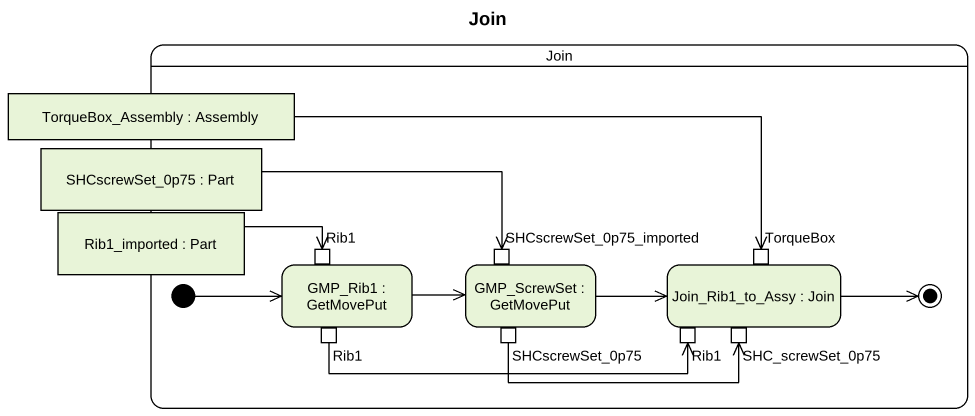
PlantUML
@startuml
title Join
hide empty description
state Join {
  state "TorqueBox_Assembly : Assembly" as TorqueBox_Assembly <<object>>
  state "SHCscrewSet_0p75 : Part" as SHCscrewSet_0p75 <<object>>
  state "Rib1_imported : Part" as Rib1_imported <<object>>
  state "GMP_Rib1 : GetMovePut" as GMP_Rib1 {
    state Rib1 <<inputPin>>
    state "Rib1" as Rib1_2 <<outputPin>>
  }
  state "GMP_ScrewSet : GetMovePut" as GMP_ScrewSet {
    state SHCscrewSet_0p75_imported <<inputPin>>
    state "SHCscrewSet_0p75" as SHCscrewSet_0p75_2 <<outputPin>>
  }
  state "Join_Rib1_to_Assy : Join" as Join_Rib1_to_Assy {
    state TorqueBox <<inputPin>>
    state "Rib1" as Rib1_3 <<inputPin>>
    state SHC_screwSet_0p75 <<inputPin>>
  }
  [*] -right-> GMP_Rib1
  Join_Rib1_to_Assy -right-> [*]
}
TorqueBox_Assembly -right-> TorqueBox
SHCscrewSet_0p75 -right-> SHCscrewSet_0p75_imported
Rib1_imported -right-> Rib1
GMP_Rib1 -right-> GMP_ScrewSet
GMP_ScrewSet -right-> Join_Rib1_to_Assy
Rib1_2 -right-> Rib1_3
SHCscrewSet_0p75_2 -right-> SHC_screwSet_0p75
@enduml
